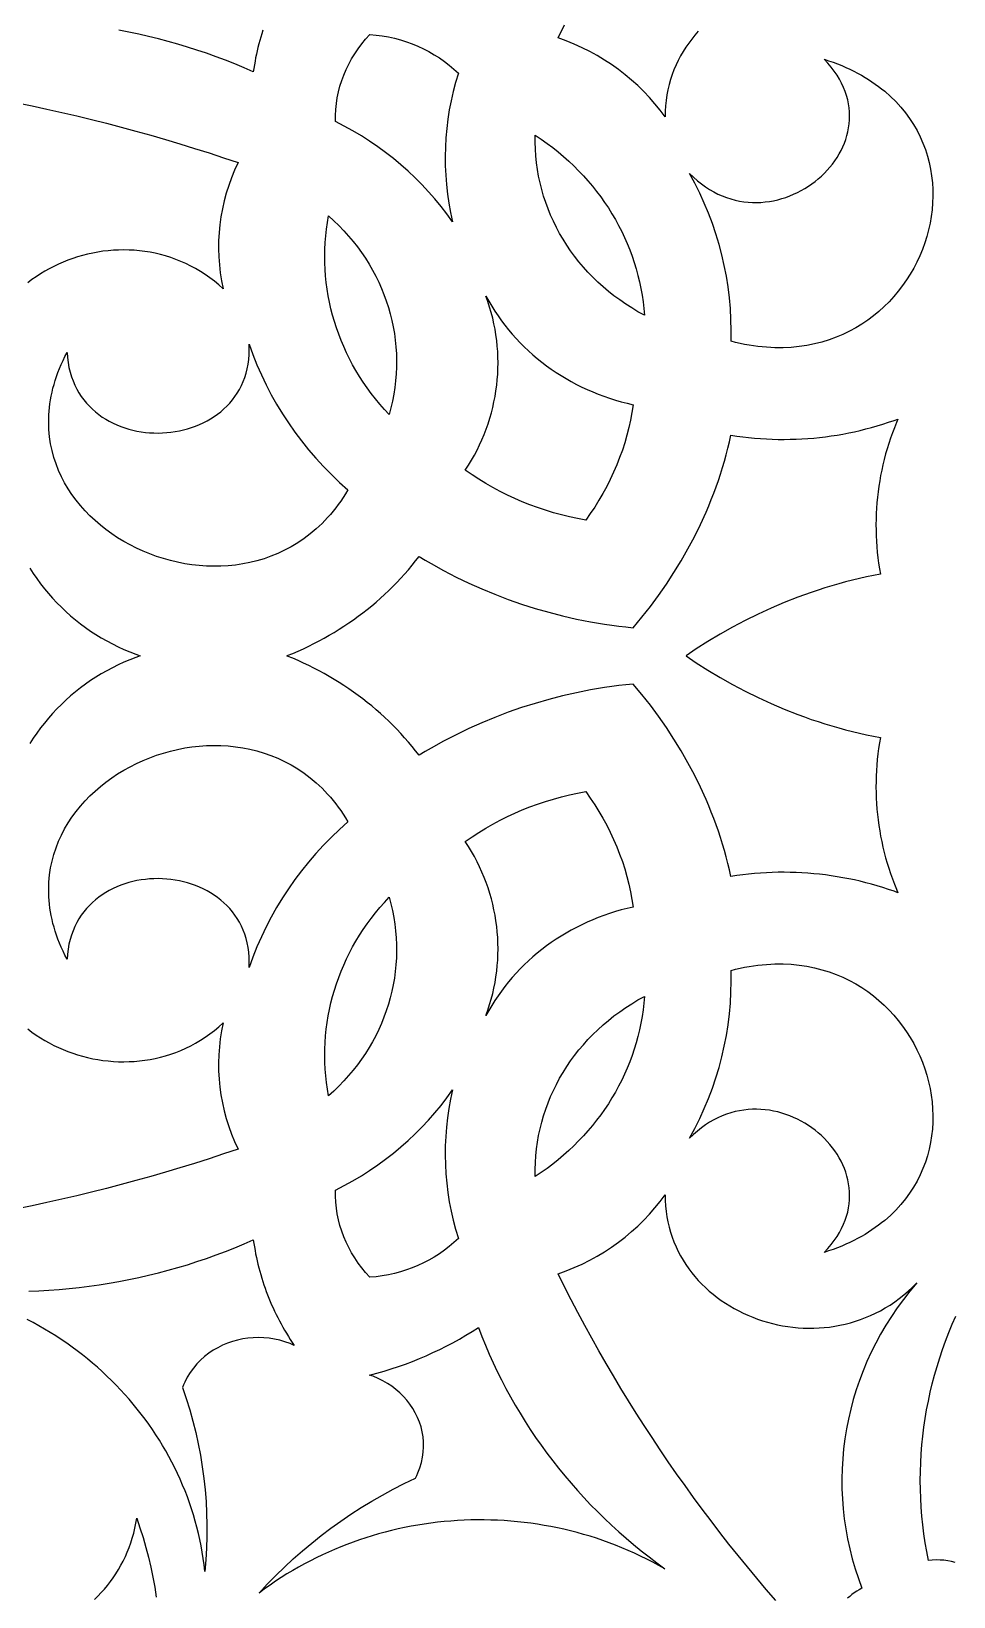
# Model space of a CAD drawing. Extents: x 2430 to 3430, y -1053 to 947.
# Drawn here: x 2974.3 to 3190, y -692.3 to -326.3 of the extents above; entities that cross this region are included whole.
import ezdxf

# ---------------------------------------------------------------- set-up
doc = ezdxf.new("R2010")
doc.units = 0
doc.layers.add('LAYER_1', color=18, linetype='CONTINUOUS')

msp = doc.modelspace()

# ---------------------------------------------------------------- linework, layer by layer
at = {"layer": 'LAYER_1'}
for points in [[(3130.31, -326.3), (3129.53, -327.18), (3128.78, -328.1), (3128.07, -329.04), (3127.39, -330.01), (3126.75, -331.01), (3126.16, -332.04), (3125.6, -333.09), (3125.09, -334.17), (3124.61, -335.28), (3124.19, -336.41), (3123.81, -337.57), (3123.47, -338.75), (3123.19, -339.96), (3122.95, -341.19), (3122.77, -342.44), (3122.63, -343.72), (3122.55, -345.01), (3122.53, -346.33), (3121.37, -344.77), (3120.15, -343.25), (3118.87, -341.79), (3117.53, -340.37), (3116.14, -339.01), (3114.69, -337.7), (3113.18, -336.44), (3111.62, -335.24), (3110.02, -334.1), (3108.36, -333.02), (3106.66, -331.99), (3104.92, -331.03), (3103.13, -330.13), (3101.3, -329.3), (3099.44, -328.53), (3097.53, -327.83), (3099.05, -324.79)], [(3028.46, -326.06), (3028.21, -326.86), (3027.98, -327.65), (3027.75, -328.45), (3027.53, -329.26), (3027.33, -330.06), (3027.14, -330.87), (3026.96, -331.68), (3026.79, -332.5), (3026.64, -333.32), (3026.49, -334.14), (3026.36, -334.96), (3026.24, -335.79), (3024.08, -334.84), (3021.91, -333.94), (3019.72, -333.07), (3017.52, -332.24), (3015.3, -331.45), (3013.07, -330.69), (3010.83, -329.98), (3008.58, -329.3), (3006.31, -328.66), (3004.04, -328.06), (3001.75, -327.49), (2999.45, -326.97), (2997.15, -326.49), (2994.83, -326.04)], [(2970.99, -343.01), (2974.49, -343.74), (2977.99, -344.49), (2981.47, -345.27), (2984.96, -346.09), (2988.43, -346.93), (2991.89, -347.81), (2995.35, -348.71), (2998.8, -349.64), (3002.24, -350.61), (3005.67, -351.6), (3009.09, -352.62), (3012.5, -353.67), (3015.9, -354.75), (3019.29, -355.87), (3022.67, -357.01), (3021.87, -358.75), (3021.14, -360.53), (3020.49, -362.32), (3019.92, -364.13), (3019.43, -365.95), (3019.01, -367.8), (3018.67, -369.65), (3018.42, -371.51), (3018.24, -373.38), (3018.14, -375.26), (3018.11, -377.14), (3018.17, -379.02), (3018.31, -380.9), (3018.53, -382.78), (3018.83, -384.65), (3019.21, -386.51), (3018.18, -385.6), (3017.14, -384.73), (3016.07, -383.92), (3014.98, -383.16), (3013.88, -382.45), (3012.75, -381.79), (3011.62, -381.18), (3010.46, -380.61), (3009.3, -380.09), (3008.12, -379.62), (3006.93, -379.2), (3005.73, -378.83), (3004.53, -378.5), (3003.31, -378.21), (3002.1, -377.97), (3000.87, -377.77), (2999.65, -377.62), (2998.42, -377.51), (2997.19, -377.45), (2995.96, -377.42), (2994.74, -377.44), (2993.52, -377.5), (2992.3, -377.6), (2991.09, -377.74), (2989.88, -377.92), (2988.69, -378.14), (2987.5, -378.4), (2986.33, -378.7), (2985.16, -379.04), (2984.01, -379.41), (2982.88, -379.82), (2981.76, -380.26), (2980.66, -380.74), (2979.58, -381.26), (2978.51, -381.81), (2977.47, -382.4), (2976.45, -383.02), (2975.45, -383.67), (2974.48, -384.36), (2973.54, -385.08)], [(2974.01, -451.8), (2974.8, -453.05), (2975.64, -454.27), (2976.51, -455.46), (2977.41, -456.62), (2978.35, -457.75), (2979.32, -458.85), (2980.32, -459.93), (2981.36, -460.97), (2982.43, -461.98), (2983.52, -462.96), (2984.65, -463.9), (2985.81, -464.81), (2986.99, -465.69), (2988.2, -466.53), (2989.43, -467.34), (2990.7, -468.11), (2991.98, -468.85), (2993.29, -469.55), (2994.62, -470.2), (2995.98, -470.83), (2997.35, -471.41), (2998.75, -471.95), (2999.8, -472.33), (2998.75, -472.7), (2997.35, -473.24), (2995.98, -473.82), (2994.62, -474.45), (2993.29, -475.11), (2991.98, -475.8), (2990.7, -476.54), (2989.43, -477.31), (2988.2, -478.12), (2986.99, -478.96), (2985.81, -479.84), (2984.65, -480.75), (2983.52, -481.69), (2982.43, -482.67), (2981.36, -483.68), (2980.32, -484.72), (2979.32, -485.8), (2978.35, -486.9), (2977.41, -488.03), (2976.51, -489.19), (2975.64, -490.38), (2974.8, -491.6), (2974.01, -492.85)], [(2973.54, -559.57), (2974.48, -560.29), (2975.45, -560.98), (2976.45, -561.63), (2977.47, -562.25), (2978.51, -562.84), (2979.58, -563.39), (2980.66, -563.91), (2981.76, -564.39), (2982.88, -564.83), (2984.01, -565.24), (2985.16, -565.62), (2986.33, -565.95), (2987.5, -566.25), (2988.69, -566.51), (2989.88, -566.73), (2991.09, -566.91), (2992.3, -567.05), (2993.52, -567.15), (2994.74, -567.21), (2995.96, -567.23), (2997.19, -567.2), (2998.42, -567.14), (2999.65, -567.03), (3000.87, -566.88), (3002.1, -566.68), (3003.31, -566.44), (3004.53, -566.16), (3005.73, -565.83), (3006.93, -565.45), (3008.12, -565.03), (3009.3, -564.56), (3010.46, -564.04), (3011.62, -563.47), (3012.75, -562.86), (3013.88, -562.2), (3014.98, -561.49), (3016.07, -560.73), (3017.14, -559.92), (3018.18, -559.05), (3019.21, -558.14), (3018.83, -560), (3018.53, -561.88), (3018.31, -563.75), (3018.17, -565.63), (3018.11, -567.51), (3018.14, -569.39), (3018.24, -571.27), (3018.42, -573.14), (3018.67, -575), (3019.01, -576.86), (3019.43, -578.7), (3019.92, -580.52), (3020.49, -582.33), (3021.14, -584.13), (3021.87, -585.9), (3022.67, -587.64), (3019.29, -588.79), (3015.9, -589.9), (3012.5, -590.98), (3009.09, -592.03), (3005.67, -593.05), (3002.24, -594.05), (2998.8, -595.01), (2995.35, -595.94), (2991.89, -596.85), (2988.43, -597.72), (2984.96, -598.56), (2981.47, -599.38), (2977.99, -600.16), (2974.49, -600.91), (2970.99, -601.64)], [(3148.43, -693.22), (3146.19, -690.61), (3143.97, -687.99), (3141.78, -685.34), (3139.61, -682.68), (3137.48, -680), (3135.37, -677.3), (3133.29, -674.59), (3131.23, -671.85), (3129.2, -669.1), (3127.2, -666.33), (3125.23, -663.55), (3123.29, -660.75), (3121.37, -657.93), (3119.48, -655.09), (3117.62, -652.24), (3115.79, -649.37), (3113.98, -646.49), (3112.21, -643.59), (3110.46, -640.68), (3108.74, -637.75), (3107.05, -634.8), (3105.39, -631.84), (3103.76, -628.87), (3102.16, -625.88), (3100.59, -622.88), (3099.05, -619.86), (3097.53, -616.83), (3099.44, -616.12), (3101.3, -615.35), (3103.13, -614.52), (3104.92, -613.62), (3106.66, -612.66), (3108.36, -611.64), (3110.02, -610.55), (3111.62, -609.41), (3113.18, -608.21), (3114.69, -606.95), (3116.14, -605.64), (3117.53, -604.28), (3118.87, -602.86), (3120.15, -601.4), (3121.37, -599.88), (3122.53, -598.32), (3122.55, -599.64), (3122.63, -600.93), (3122.77, -602.21), (3122.95, -603.46), (3123.19, -604.69), (3123.47, -605.9), (3123.81, -607.08), (3124.19, -608.24), (3124.61, -609.37), (3125.09, -610.48), (3125.6, -611.56), (3126.16, -612.61), (3126.75, -613.64), (3127.39, -614.64), (3128.07, -615.61), (3128.78, -616.56), (3129.53, -617.47), (3130.31, -618.36), (3131.13, -619.21), (3131.97, -620.04), (3132.85, -620.83), (3133.76, -621.59), (3134.69, -622.33), (3135.66, -623.02), (3136.64, -623.69), (3137.66, -624.32), (3138.69, -624.92), (3139.75, -625.49), (3140.82, -626.02), (3141.92, -626.51), (3143.03, -626.97), (3144.16, -627.4), (3145.31, -627.78), (3146.46, -628.13), (3147.64, -628.44), (3148.82, -628.72), (3150.01, -628.95), (3151.21, -629.15), (3152.42, -629.3), (3153.64, -629.42), (3154.86, -629.5), (3156.08, -629.53), (3157.31, -629.52), (3158.54, -629.47), (3159.77, -629.38), (3160.99, -629.25), (3162.22, -629.07), (3163.44, -628.85), (3164.65, -628.58), (3165.86, -628.27), (3167.06, -627.91), (3168.25, -627.51), (3169.43, -627.06), (3170.6, -626.57), (3171.76, -626.02), (3172.9, -625.43), (3174.03, -624.79), (3175.14, -624.11), (3176.23, -623.37), (3177.3, -622.58), (3178.36, -621.74), (3179.39, -620.86), (3180.39, -619.92), (3181.38, -618.92), (3179.79, -620.83), (3178.27, -622.78), (3176.83, -624.76), (3175.46, -626.78), (3174.17, -628.83), (3172.95, -630.91), (3171.81, -633.02), (3170.74, -635.16), (3169.75, -637.33), (3168.84, -639.52), (3168, -641.73), (3167.24, -643.97), (3166.55, -646.22), (3165.94, -648.49), (3165.41, -650.78), (3164.96, -653.08), (3164.59, -655.39), (3164.29, -657.71), (3164.07, -660.04), (3163.94, -662.38), (3163.88, -664.73), (3163.9, -667.07), (3164, -669.42), (3164.18, -671.77), (3164.45, -674.11), (3164.79, -676.46), (3165.22, -678.79), (3165.73, -681.12), (3166.32, -683.44), (3166.99, -685.75), (3167.74, -688.04), (3168.58, -690.32), (3167.96, -690.66), (3167.36, -691.02), (3166.78, -691.4), (3166.24, -691.8), (3165.72, -692.23), (3165.22, -692.67)], [(2973.72, -620.87), (2976.09, -620.77), (2978.45, -620.64), (2980.81, -620.47), (2983.16, -620.26), (2985.51, -620.01), (2987.85, -619.72), (2990.18, -619.39), (2992.51, -619.02), (2994.83, -618.61), (2997.15, -618.16), (2999.45, -617.68), (3001.75, -617.16), (3004.04, -616.59), (3006.31, -615.99), (3008.58, -615.35), (3010.83, -614.68), (3013.07, -613.96), (3015.3, -613.21), (3017.52, -612.41), (3019.72, -611.58), (3021.91, -610.71), (3024.08, -609.81), (3026.24, -608.86), (3026.36, -609.69), (3026.49, -610.51), (3026.64, -611.33), (3026.79, -612.15), (3026.96, -612.97), (3027.14, -613.78), (3027.33, -614.59), (3027.53, -615.39), (3027.75, -616.2), (3027.98, -617), (3028.21, -617.79), (3028.46, -618.59), (3028.73, -619.38), (3029, -620.16), (3029.28, -620.94), (3029.58, -621.72), (3029.89, -622.5), (3030.2, -623.27), (3030.53, -624.03), (3030.87, -624.79), (3031.23, -625.55), (3031.59, -626.3), (3031.96, -627.05), (3032.35, -627.79), (3032.75, -628.53), (3033.15, -629.26), (3033.57, -629.99), (3034, -630.71), (3034.44, -631.43), (3034.89, -632.14), (3035.35, -632.85), (3035.82, -633.55), (3034.83, -633.11), (3033.65, -632.69), (3032.44, -632.34), (3031.22, -632.07), (3029.98, -631.88), (3028.74, -631.76), (3027.49, -631.72), (3026.24, -631.76), (3025, -631.87), (3023.77, -632.05), (3022.55, -632.31), (3021.36, -632.64), (3020.18, -633.05), (3019.04, -633.53), (3017.93, -634.08), (3016.86, -634.7), (3015.83, -635.39), (3014.85, -636.15), (3013.92, -636.98), (3013.05, -637.88), (3012.23, -638.84), (3011.49, -639.88), (3010.81, -640.98), (3010.21, -642.15), (3009.94, -642.76), (3009.69, -643.38), (3010.57, -645.99), (3011.38, -648.62), (3012.11, -651.25), (3012.77, -653.91), (3013.36, -656.58), (3013.87, -659.25), (3014.31, -661.94), (3014.68, -664.64), (3014.97, -667.35), (3015.18, -670.06), (3015.33, -672.77), (3015.39, -675.49), (3015.38, -678.22), (3015.3, -680.94), (3015.14, -683.66), (3014.91, -686.38), (3014.74, -684.88), (3014.53, -683.39), (3014.3, -681.9), (3014.03, -680.42), (3013.73, -678.95), (3013.4, -677.49), (3013.04, -676.05), (3012.66, -674.61), (3012.24, -673.18), (3011.79, -671.76), (3011.32, -670.35), (3010.82, -668.96), (3010.28, -667.57), (3009.72, -666.2), (3009.14, -664.84), (3008.52, -663.49), (3007.88, -662.16), (3007.21, -660.84), (3006.51, -659.53), (3005.79, -658.23), (3005.04, -656.95), (3004.27, -655.69), (3003.47, -654.44), (3002.65, -653.2), (3001.8, -651.98), (3000.93, -650.78), (3000.03, -649.59), (2999.11, -648.42), (2998.16, -647.27), (2997.19, -646.13), (2996.2, -645.01), (2995.19, -643.91), (2994.15, -642.82), (2993.09, -641.76), (2992.01, -640.71), (2990.91, -639.68), (2989.78, -638.67), (2988.64, -637.68), (2987.47, -636.71), (2986.29, -635.76), (2985.08, -634.84), (2983.85, -633.93), (2982.6, -633.04), (2981.34, -632.18), (2980.05, -631.33), (2978.75, -630.51), (2977.43, -629.72), (2976.09, -628.94), (2974.73, -628.19), (2973.35, -627.46)], [(3190.41, -684.29), (3189.53, -684.08), (3188.64, -683.91), (3187.75, -683.8), (3186.84, -683.73), (3185.94, -683.71), (3185.03, -683.74), (3184.13, -683.82), (3183.73, -681.75), (3183.37, -679.68), (3183.07, -677.61), (3182.81, -675.53), (3182.59, -673.45), (3182.43, -671.37), (3182.31, -669.29), (3182.24, -667.21), (3182.21, -665.13), (3182.24, -663.05), (3182.31, -660.97), (3182.42, -658.9), (3182.59, -656.83), (3182.8, -654.76), (3183.05, -652.7), (3183.36, -650.65), (3183.7, -648.6), (3184.1, -646.56), (3184.54, -644.52), (3185.03, -642.5), (3185.56, -640.48), (3186.14, -638.48), (3186.76, -636.48), (3187.43, -634.49), (3188.14, -632.52), (3188.9, -630.56), (3189.71, -628.61), (3190.56, -626.68)], [(2989.12, -692.96), (2989.92, -692.17), (2990.69, -691.36), (2991.43, -690.52), (2992.15, -689.66), (2992.84, -688.77), (2993.5, -687.86), (2994.13, -686.92), (2994.73, -685.96), (2995.29, -684.97), (2995.82, -683.96), (2996.32, -682.93), (2996.78, -681.88), (2997.21, -680.81), (2997.6, -679.71), (2997.95, -678.59), (2998.27, -677.45), (2998.54, -676.29), (2998.78, -675.12), (2998.97, -673.92), (2999.74, -676.19), (3000.45, -678.47), (3001.11, -680.77), (3001.71, -683.08), (3002.26, -685.4), (3002.75, -687.73), (3003.18, -690.07), (3003.56, -692.42)]]:
    msp.add_lwpolyline(points, dxfattribs=at)
for points in [[(3054.94, -327.17), (3056.4, -327.37), (3057.84, -327.62), (3059.26, -327.94), (3060.67, -328.31), (3062.05, -328.74), (3063.41, -329.24), (3064.74, -329.79), (3066.05, -330.39), (3067.32, -331.05), (3068.56, -331.77), (3069.77, -332.53), (3070.93, -333.35), (3072.06, -334.23), (3073.15, -335.15), (3074.2, -336.12), (3073.56, -338.24), (3072.99, -340.37), (3072.5, -342.52), (3072.08, -344.68), (3071.74, -346.85), (3071.47, -349.03), (3071.27, -351.21), (3071.15, -353.4), (3071.1, -355.59), (3071.13, -357.78), (3071.23, -359.97), (3071.41, -362.15), (3071.65, -364.34), (3071.98, -366.51), (3072.37, -368.68), (3072.84, -370.83), (3071.53, -369.01), (3070.15, -367.23), (3068.72, -365.49), (3067.23, -363.8), (3065.69, -362.15), (3064.09, -360.55), (3062.44, -359), (3060.74, -357.49), (3058.99, -356.04), (3057.19, -354.64), (3055.34, -353.29), (3053.44, -352), (3051.51, -350.76), (3049.52, -349.58), (3047.5, -348.45), (3045.43, -347.38), (3045.44, -345.98), (3045.52, -344.59), (3045.67, -343.21), (3045.88, -341.84), (3046.16, -340.48), (3046.51, -339.14), (3046.93, -337.82), (3047.4, -336.52), (3047.95, -335.23), (3048.55, -333.98), (3049.22, -332.74), (3049.95, -331.54), (3050.74, -330.36), (3051.59, -329.22), (3052.5, -328.11), (3053.46, -327.04)], [(3160.79, -333.18), (3161.83, -333.55), (3162.85, -333.93), (3163.84, -334.33), (3164.81, -334.75), (3165.76, -335.18), (3166.68, -335.63), (3167.57, -336.09), (3168.44, -336.57), (3169.29, -337.07), (3170.12, -337.58), (3170.92, -338.1), (3171.7, -338.64), (3172.45, -339.19), (3173.18, -339.75), (3173.89, -340.33), (3175.24, -341.51), (3176.5, -342.75), (3177.66, -344.02), (3178.74, -345.34), (3179.73, -346.7), (3180.64, -348.09), (3181.45, -349.51), (3182.19, -350.96), (3182.84, -352.44), (3183.41, -353.94), (3183.89, -355.46), (3184.3, -357), (3184.62, -358.55), (3184.87, -360.11), (3185.04, -361.69), (3185.14, -363.27), (3185.15, -364.85), (3185.1, -366.44), (3184.97, -368.02), (3184.77, -369.59), (3184.49, -371.16), (3184.15, -372.72), (3183.74, -374.26), (3183.26, -375.79), (3182.71, -377.3), (3182.09, -378.78), (3181.42, -380.24), (3180.67, -381.67), (3179.87, -383.07), (3179, -384.44), (3178.07, -385.77), (3177.08, -387.06), (3176.03, -388.31), (3174.92, -389.52), (3173.76, -390.67), (3172.54, -391.78), (3171.26, -392.83), (3169.93, -393.82), (3168.55, -394.75), (3167.12, -395.63), (3165.63, -396.43), (3164.1, -397.17), (3162.52, -397.84), (3160.89, -398.44), (3159.21, -398.95), (3157.49, -399.39), (3155.72, -399.75), (3153.91, -400.02), (3152.05, -400.2), (3150.16, -400.29), (3149.19, -400.3), (3148.22, -400.29), (3147.24, -400.25), (3146.24, -400.19), (3145.24, -400.11), (3144.23, -399.99), (3143.21, -399.86), (3142.18, -399.69), (3141.14, -399.5), (3140.09, -399.29), (3139.03, -399.05), (3137.96, -398.78), (3138, -396.22), (3137.95, -393.67), (3137.81, -391.13), (3137.58, -388.59), (3137.27, -386.07), (3136.87, -383.56), (3136.39, -381.06), (3135.82, -378.58), (3135.16, -376.11), (3134.42, -373.67), (3133.6, -371.25), (3132.69, -368.85), (3131.7, -366.48), (3130.63, -364.14), (3129.48, -361.82), (3128.24, -359.54), (3129.15, -360.42), (3130.08, -361.23), (3131.02, -361.98), (3131.97, -362.66), (3132.93, -363.28), (3133.91, -363.84), (3134.9, -364.34), (3135.89, -364.78), (3136.89, -365.16), (3137.9, -365.49), (3138.9, -365.76), (3139.92, -365.98), (3140.93, -366.14), (3141.94, -366.25), (3142.95, -366.31), (3143.95, -366.32), (3144.95, -366.29), (3145.95, -366.2), (3146.93, -366.07), (3147.91, -365.9), (3148.87, -365.68), (3149.83, -365.42), (3150.77, -365.12), (3151.69, -364.78), (3152.6, -364.41), (3153.49, -363.99), (3154.36, -363.54), (3155.21, -363.06), (3156.04, -362.54), (3156.84, -361.99), (3157.62, -361.4), (3158.37, -360.79), (3159.09, -360.15), (3159.79, -359.49), (3160.45, -358.79), (3161.08, -358.07), (3161.68, -357.33), (3162.24, -356.57), (3162.76, -355.78), (3163.25, -354.98), (3163.69, -354.15), (3164.1, -353.31), (3164.46, -352.45), (3164.78, -351.58), (3165.06, -350.69), (3165.28, -349.79), (3165.46, -348.88), (3165.59, -347.96), (3165.67, -347.03), (3165.7, -346.09), (3165.67, -345.15), (3165.58, -344.2), (3165.44, -343.24), (3165.24, -342.29), (3164.98, -341.33), (3164.66, -340.37), (3164.28, -339.41), (3163.83, -338.46), (3163.32, -337.5), (3162.74, -336.55), (3162.09, -335.61), (3161.37, -334.68), (3160.58, -333.75), (3159.72, -332.83)], [(3093.58, -351.54), (3094.93, -352.5), (3096.25, -353.49), (3097.53, -354.51), (3098.78, -355.57), (3100, -356.65), (3101.18, -357.76), (3102.32, -358.9), (3103.43, -360.07), (3104.5, -361.26), (3105.53, -362.49), (3106.53, -363.73), (3107.48, -365), (3108.4, -366.29), (3109.28, -367.61), (3110.12, -368.95), (3110.92, -370.31), (3111.67, -371.69), (3112.39, -373.09), (3113.06, -374.5), (3113.69, -375.94), (3114.28, -377.39), (3114.83, -378.86), (3115.33, -380.35), (3115.78, -381.85), (3116.2, -383.36), (3116.56, -384.89), (3116.89, -386.42), (3117.16, -387.97), (3117.39, -389.54), (3117.57, -391.11), (3117.7, -392.69), (3116.2, -391.86), (3114.74, -390.99), (3113.32, -390.08), (3111.93, -389.12), (3110.59, -388.13), (3109.29, -387.1), (3108.03, -386.03), (3106.81, -384.93), (3105.63, -383.79), (3104.5, -382.61), (3103.42, -381.41), (3102.38, -380.17), (3101.38, -378.9), (3100.43, -377.6), (3099.53, -376.28), (3098.68, -374.92), (3097.88, -373.55), (3097.12, -372.15), (3096.42, -370.72), (3095.77, -369.27), (3095.17, -367.81), (3094.62, -366.32), (3094.13, -364.81), (3093.69, -363.29), (3093.3, -361.75), (3092.97, -360.19), (3092.7, -358.63), (3092.48, -357.04), (3092.32, -355.45), (3092.22, -353.85), (3092.17, -352.24), (3092.19, -350.62)], [(3045.08, -370.58), (3046.28, -371.74), (3047.43, -372.94), (3048.54, -374.17), (3049.59, -375.42), (3050.6, -376.71), (3051.55, -378.02), (3052.46, -379.36), (3053.31, -380.73), (3054.11, -382.11), (3054.86, -383.52), (3055.56, -384.95), (3056.21, -386.4), (3056.8, -387.87), (3057.34, -389.35), (3057.83, -390.85), (3058.26, -392.37), (3058.64, -393.89), (3058.96, -395.43), (3059.23, -396.98), (3059.44, -398.54), (3059.6, -400.1), (3059.7, -401.68), (3059.74, -403.25), (3059.73, -404.83), (3059.66, -406.42), (3059.53, -408), (3059.34, -409.59), (3059.09, -411.17), (3058.79, -412.75), (3058.42, -414.33), (3058, -415.9), (3056.89, -414.7), (3055.81, -413.47), (3054.78, -412.22), (3053.79, -410.95), (3052.84, -409.65), (3051.93, -408.33), (3051.07, -406.99), (3050.25, -405.64), (3049.46, -404.26), (3048.73, -402.87), (3048.03, -401.46), (3047.38, -400.03), (3046.77, -398.58), (3046.21, -397.13), (3045.68, -395.66), (3045.21, -394.17), (3044.78, -392.68), (3044.39, -391.17), (3044.05, -389.66), (3043.75, -388.13), (3043.5, -386.6), (3043.3, -385.06), (3043.14, -383.51), (3043.02, -381.96), (3042.96, -380.4), (3042.94, -378.84), (3042.97, -377.28), (3043.05, -375.71), (3043.17, -374.15), (3043.34, -372.58), (3043.56, -371.01), (3043.83, -369.45)], [(3081.3, -389.41), (3081.99, -390.58), (3082.71, -391.73), (3083.47, -392.86), (3084.25, -393.96), (3085.07, -395.04), (3085.92, -396.1), (3086.79, -397.13), (3087.7, -398.14), (3088.63, -399.13), (3089.59, -400.09), (3090.58, -401.02), (3091.6, -401.93), (3092.64, -402.81), (3093.7, -403.66), (3094.79, -404.49), (3095.91, -405.29), (3097.05, -406.06), (3098.21, -406.8), (3099.39, -407.51), (3100.59, -408.19), (3101.82, -408.85), (3103.06, -409.47), (3104.33, -410.06), (3105.61, -410.62), (3106.91, -411.14), (3108.23, -411.64), (3109.57, -412.1), (3110.92, -412.52), (3112.29, -412.91), (3113.67, -413.27), (3115.07, -413.6), (3114.8, -415.39), (3114.46, -417.19), (3114.07, -418.97), (3113.61, -420.74), (3113.1, -422.5), (3112.54, -424.25), (3111.91, -425.98), (3111.24, -427.7), (3110.5, -429.39), (3109.72, -431.07), (3108.89, -432.72), (3108, -434.35), (3107.06, -435.96), (3106.08, -437.53), (3105.05, -439.08), (3103.97, -440.6), (3102.06, -440.24), (3100.16, -439.83), (3098.28, -439.36), (3096.41, -438.85), (3094.57, -438.29), (3092.74, -437.67), (3090.93, -437.01), (3089.15, -436.3), (3087.39, -435.54), (3085.66, -434.73), (3083.95, -433.88), (3082.26, -432.97), (3080.61, -432.02), (3078.98, -431.03), (3077.39, -429.99), (3075.82, -428.9), (3076.56, -427.75), (3077.27, -426.58), (3077.93, -425.4), (3078.56, -424.2), (3079.15, -423), (3079.71, -421.78), (3080.22, -420.54), (3080.7, -419.3), (3081.14, -418.05), (3081.54, -416.79), (3081.91, -415.52), (3082.24, -414.24), (3082.52, -412.95), (3082.77, -411.66), (3082.99, -410.37), (3083.16, -409.07), (3083.3, -407.76), (3083.39, -406.45), (3083.45, -405.14), (3083.47, -403.83), (3083.45, -402.52), (3083.39, -401.2), (3083.29, -399.89), (3083.16, -398.58), (3082.98, -397.27), (3082.77, -395.96), (3082.51, -394.66), (3082.22, -393.36), (3081.88, -392.07), (3081.51, -390.78), (3081.1, -389.5), (3080.64, -388.22)], [(3026.13, -401.9), (3027.08, -404.29), (3028.12, -406.65), (3029.23, -408.97), (3030.43, -411.26), (3031.7, -413.51), (3033.04, -415.72), (3034.46, -417.88), (3035.96, -420.01), (3037.52, -422.09), (3039.16, -424.12), (3040.87, -426.11), (3042.65, -428.04), (3044.49, -429.92), (3046.4, -431.76), (3048.38, -433.53), (3047.84, -434.42), (3047.28, -435.29), (3046.7, -436.13), (3046.11, -436.95), (3045.51, -437.75), (3044.9, -438.52), (3044.27, -439.26), (3043.63, -439.98), (3042.98, -440.68), (3042.31, -441.35), (3041.64, -442), (3040.95, -442.63), (3039.55, -443.81), (3038.1, -444.91), (3036.62, -445.91), (3035.1, -446.82), (3033.55, -447.65), (3031.98, -448.39), (3030.37, -449.04), (3028.75, -449.61), (3027.1, -450.1), (3025.44, -450.51), (3023.76, -450.84), (3022.08, -451.09), (3020.38, -451.27), (3018.68, -451.37), (3016.98, -451.39), (3015.28, -451.34), (3013.58, -451.22), (3011.89, -451.04), (3010.2, -450.78), (3008.53, -450.45), (3006.87, -450.06), (3005.24, -449.6), (3003.62, -449.09), (3002.03, -448.5), (3000.46, -447.86), (2998.92, -447.16), (2997.42, -446.4), (2995.95, -445.58), (2994.51, -444.71), (2993.12, -443.79), (2991.78, -442.81), (2990.48, -441.78), (2989.23, -440.7), (2988.03, -439.57), (2986.89, -438.4), (2985.81, -437.18), (2984.79, -435.91), (2983.83, -434.6), (2982.94, -433.25), (2982.12, -431.86), (2981.38, -430.43), (2980.71, -428.96), (2980.11, -427.45), (2979.61, -425.91), (2979.18, -424.34), (2978.84, -422.73), (2978.6, -421.09), (2978.44, -419.42), (2978.39, -417.72), (2978.43, -416), (2978.49, -415.13), (2978.57, -414.25), (2978.68, -413.37), (2978.82, -412.47), (2978.99, -411.58), (2979.18, -410.68), (2979.4, -409.77), (2979.65, -408.86), (2979.92, -407.94), (2980.23, -407.02), (2980.56, -406.09), (2980.93, -405.16), (2981.32, -404.22), (2981.74, -403.28), (2982.2, -402.33), (2982.68, -401.39), (2982.78, -402.6), (2982.93, -403.77), (2983.14, -404.91), (2983.4, -406), (2983.72, -407.05), (2984.08, -408.06), (2984.5, -409.02), (2984.96, -409.95), (2985.47, -410.84), (2986.02, -411.69), (2986.61, -412.49), (2987.24, -413.26), (2987.9, -413.98), (2988.6, -414.67), (2989.34, -415.31), (2990.1, -415.91), (2990.9, -416.48), (2991.72, -417), (2992.57, -417.49), (2993.44, -417.93), (2994.33, -418.34), (2995.24, -418.7), (2996.17, -419.03), (2997.11, -419.32), (2998.07, -419.56), (2999.04, -419.77), (3000.02, -419.94), (3001.01, -420.07), (3002, -420.16), (3003, -420.21), (3004, -420.23), (3004.99, -420.2), (3005.99, -420.14), (3006.98, -420.04), (3007.97, -419.89), (3008.95, -419.71), (3009.92, -419.5), (3010.88, -419.24), (3011.82, -418.95), (3012.75, -418.62), (3013.66, -418.25), (3014.55, -417.84), (3015.42, -417.39), (3016.26, -416.91), (3017.08, -416.39), (3017.88, -415.83), (3018.64, -415.24), (3019.37, -414.6), (3020.07, -413.93), (3020.74, -413.23), (3021.36, -412.48), (3021.95, -411.7), (3022.5, -410.88), (3023, -410.03), (3023.46, -409.14), (3023.87, -408.21), (3024.24, -407.25), (3024.55, -406.24), (3024.81, -405.21), (3025.02, -404.13), (3025.17, -403.02), (3025.26, -401.88), (3025.29, -400.7), (3025.25, -399.48)], [(3176.63, -417.77), (3176.15, -418.98), (3175.69, -420.2), (3175.26, -421.42), (3174.85, -422.65), (3174.47, -423.89), (3174.12, -425.13), (3173.79, -426.38), (3173.48, -427.63), (3173.2, -428.89), (3172.95, -430.15), (3172.73, -431.42), (3172.52, -432.69), (3172.35, -433.96), (3172.2, -435.24), (3172.08, -436.51), (3171.98, -437.8), (3171.91, -439.08), (3171.87, -440.36), (3171.85, -441.65), (3171.86, -442.94), (3171.89, -444.23), (3171.95, -445.51), (3172.04, -446.8), (3172.16, -448.09), (3172.3, -449.38), (3172.46, -450.66), (3172.66, -451.95), (3172.88, -453.23), (3171.25, -453.54), (3169.62, -453.88), (3167.99, -454.24), (3166.36, -454.63), (3164.74, -455.05), (3163.13, -455.48), (3161.52, -455.95), (3159.91, -456.44), (3158.31, -456.95), (3156.72, -457.48), (3155.13, -458.04), (3153.55, -458.62), (3150.42, -459.85), (3147.33, -461.17), (3144.28, -462.56), (3141.27, -464.04), (3138.31, -465.6), (3135.41, -467.23), (3132.57, -468.94), (3129.8, -470.71), (3127.43, -472.33), (3129.8, -473.94), (3132.57, -475.71), (3135.41, -477.42), (3138.31, -479.05), (3141.27, -480.61), (3144.28, -482.09), (3147.33, -483.48), (3150.42, -484.8), (3153.55, -486.03), (3155.13, -486.61), (3156.72, -487.17), (3158.31, -487.7), (3159.91, -488.21), (3161.52, -488.7), (3163.13, -489.17), (3164.74, -489.61), (3166.36, -490.02), (3167.99, -490.41), (3169.62, -490.77), (3171.25, -491.11), (3172.88, -491.42), (3172.66, -492.7), (3172.46, -493.99), (3172.3, -495.27), (3172.16, -496.56), (3172.04, -497.85), (3171.95, -499.14), (3171.89, -500.42), (3171.86, -501.71), (3171.85, -503), (3171.87, -504.29), (3171.91, -505.57), (3171.98, -506.85), (3172.08, -508.14), (3172.2, -509.42), (3172.35, -510.69), (3172.52, -511.97), (3172.73, -513.23), (3172.95, -514.5), (3173.2, -515.76), (3173.48, -517.02), (3173.79, -518.27), (3174.12, -519.52), (3174.47, -520.76), (3174.85, -522), (3175.26, -523.23), (3175.69, -524.45), (3176.15, -525.67), (3176.63, -526.88), (3176.98, -527.7), (3176.1, -527.38), (3174.8, -526.93), (3173.49, -526.5), (3172.17, -526.1), (3170.84, -525.72), (3169.51, -525.37), (3168.18, -525.04), (3166.83, -524.73), (3165.48, -524.45), (3164.13, -524.19), (3162.77, -523.96), (3161.41, -523.75), (3160.04, -523.56), (3158.67, -523.4), (3157.29, -523.26), (3155.92, -523.15), (3154.54, -523.06), (3153.16, -522.99), (3151.77, -522.95), (3150.39, -522.93), (3149, -522.94), (3147.61, -522.97), (3146.23, -523.03), (3144.84, -523.11), (3143.45, -523.22), (3142.07, -523.35), (3140.68, -523.51), (3139.3, -523.69), (3137.92, -523.89), (3137.59, -522.38), (3137.22, -520.86), (3136.83, -519.35), (3136.41, -517.84), (3135.97, -516.33), (3135.49, -514.83), (3134.99, -513.34), (3134.47, -511.85), (3133.92, -510.36), (3133.34, -508.88), (3132.74, -507.41), (3132.11, -505.94), (3130.79, -503.03), (3129.38, -500.16), (3127.87, -497.32), (3126.28, -494.53), (3124.6, -491.79), (3122.84, -489.09), (3121.01, -486.45), (3119.1, -483.88), (3117.11, -481.36), (3115.06, -478.91), (3113.39, -479.08), (3111.72, -479.28), (3110.05, -479.5), (3108.39, -479.74), (3105.09, -480.3), (3101.8, -480.95), (3098.55, -481.68), (3095.32, -482.51), (3092.12, -483.43), (3088.95, -484.43), (3085.82, -485.53), (3082.72, -486.71), (3079.66, -487.97), (3076.64, -489.33), (3073.66, -490.76), (3070.73, -492.29), (3067.84, -493.89), (3066.42, -494.72), (3065.01, -495.58), (3064.19, -494.53), (3063.36, -493.49), (3062.5, -492.47), (3061.62, -491.46), (3060.73, -490.47), (3059.81, -489.5), (3058.88, -488.55), (3057.93, -487.61), (3056.96, -486.69), (3055.97, -485.79), (3054.96, -484.91), (3053.94, -484.05), (3052.9, -483.2), (3051.84, -482.38), (3050.77, -481.57), (3049.68, -480.78), (3048.58, -480.01), (3047.45, -479.26), (3046.32, -478.53), (3045.17, -477.82), (3044, -477.13), (3042.82, -476.46), (3041.63, -475.82), (3040.42, -475.19), (3039.2, -474.58), (3037.96, -474), (3036.71, -473.44), (3035.45, -472.89), (3034.18, -472.37), (3034.06, -472.33), (3034.18, -472.28), (3035.45, -471.76), (3036.71, -471.22), (3037.96, -470.65), (3039.2, -470.07), (3040.42, -469.46), (3041.63, -468.83), (3042.82, -468.19), (3044, -467.52), (3045.17, -466.83), (3046.32, -466.12), (3047.45, -465.39), (3048.58, -464.64), (3049.68, -463.87), (3050.77, -463.08), (3051.84, -462.28), (3052.9, -461.45), (3053.94, -460.6), (3054.96, -459.74), (3055.97, -458.86), (3056.96, -457.96), (3057.93, -457.04), (3058.88, -456.1), (3059.81, -455.15), (3060.73, -454.18), (3061.62, -453.19), (3062.5, -452.19), (3063.36, -451.16), (3064.19, -450.13), (3065.01, -449.07), (3066.42, -449.93), (3067.84, -450.76), (3070.73, -452.37), (3073.66, -453.89), (3076.64, -455.33), (3079.66, -456.68), (3082.72, -457.94), (3085.82, -459.13), (3088.95, -460.22), (3092.12, -461.22), (3095.32, -462.14), (3098.55, -462.97), (3101.8, -463.71), (3105.09, -464.35), (3108.39, -464.91), (3110.05, -465.15), (3111.72, -465.37), (3113.39, -465.57), (3115.06, -465.74), (3117.11, -463.29), (3119.1, -460.78), (3121.01, -458.2), (3122.84, -455.56), (3124.6, -452.86), (3126.28, -450.12), (3127.87, -447.33), (3129.38, -444.49), (3130.79, -441.62), (3132.11, -438.71), (3132.74, -437.24), (3133.34, -435.77), (3133.92, -434.29), (3134.47, -432.81), (3134.99, -431.31), (3135.49, -429.82), (3135.97, -428.32), (3136.41, -426.81), (3136.83, -425.3), (3137.22, -423.79), (3137.59, -422.28), (3137.92, -420.76), (3139.3, -420.96), (3140.68, -421.15), (3142.07, -421.3), (3143.45, -421.43), (3144.84, -421.54), (3146.23, -421.62), (3147.61, -421.68), (3149, -421.71), (3150.39, -421.72), (3151.77, -421.7), (3153.16, -421.66), (3154.54, -421.6), (3155.92, -421.51), (3157.29, -421.39), (3158.67, -421.25), (3160.04, -421.09), (3161.41, -420.9), (3162.77, -420.69), (3164.13, -420.46), (3165.48, -420.2), (3166.83, -419.92), (3168.18, -419.61), (3169.51, -419.28), (3170.84, -418.93), (3172.17, -418.55), (3173.49, -418.15), (3174.8, -417.72), (3176.1, -417.27), (3176.98, -416.95)], [(3018.68, -493.28), (3020.38, -493.38), (3022.08, -493.56), (3023.76, -493.81), (3025.44, -494.14), (3027.1, -494.55), (3028.75, -495.04), (3030.37, -495.61), (3031.98, -496.26), (3033.55, -497), (3035.1, -497.83), (3036.62, -498.74), (3038.1, -499.74), (3039.55, -500.84), (3040.95, -502.02), (3041.64, -502.65), (3042.31, -503.3), (3042.98, -503.97), (3043.63, -504.67), (3044.27, -505.39), (3044.9, -506.13), (3045.51, -506.9), (3046.11, -507.7), (3046.7, -508.52), (3047.28, -509.36), (3047.84, -510.23), (3048.38, -511.12), (3046.4, -512.9), (3044.49, -514.73), (3042.65, -516.61), (3040.87, -518.55), (3039.16, -520.53), (3037.52, -522.56), (3035.96, -524.64), (3034.46, -526.77), (3033.04, -528.93), (3031.7, -531.14), (3030.43, -533.39), (3029.23, -535.68), (3028.12, -538), (3027.08, -540.36), (3026.13, -542.75), (3025.25, -545.17), (3025.29, -543.95), (3025.26, -542.77), (3025.17, -541.63), (3025.02, -540.52), (3024.81, -539.44), (3024.55, -538.41), (3024.24, -537.41), (3023.87, -536.44), (3023.46, -535.51), (3023, -534.62), (3022.5, -533.77), (3021.95, -532.95), (3021.36, -532.17), (3020.74, -531.42), (3020.07, -530.72), (3019.37, -530.05), (3018.64, -529.41), (3017.88, -528.82), (3017.08, -528.26), (3016.26, -527.74), (3015.42, -527.26), (3014.55, -526.81), (3013.66, -526.4), (3012.75, -526.04), (3011.82, -525.7), (3010.88, -525.41), (3009.92, -525.15), (3008.95, -524.94), (3007.97, -524.76), (3006.98, -524.62), (3005.99, -524.51), (3004.99, -524.45), (3004, -524.42), (3003, -524.44), (3002, -524.49), (3001.01, -524.58), (3000.02, -524.71), (2999.04, -524.88), (2998.07, -525.09), (2997.11, -525.33), (2996.17, -525.62), (2995.24, -525.95), (2994.33, -526.31), (2993.44, -526.72), (2992.57, -527.16), (2991.72, -527.65), (2990.9, -528.17), (2990.1, -528.74), (2989.34, -529.34), (2988.6, -529.99), (2987.9, -530.67), (2987.24, -531.39), (2986.61, -532.16), (2986.02, -532.97), (2985.47, -533.81), (2984.96, -534.7), (2984.5, -535.63), (2984.08, -536.59), (2983.72, -537.6), (2983.4, -538.65), (2983.14, -539.74), (2982.93, -540.88), (2982.78, -542.05), (2982.68, -543.27), (2982.2, -542.32), (2981.74, -541.37), (2981.32, -540.43), (2980.93, -539.49), (2980.56, -538.56), (2980.23, -537.63), (2979.92, -536.71), (2979.65, -535.79), (2979.4, -534.88), (2979.18, -533.97), (2978.99, -533.07), (2978.82, -532.18), (2978.68, -531.29), (2978.57, -530.4), (2978.49, -529.52), (2978.43, -528.65), (2978.39, -526.93), (2978.44, -525.23), (2978.6, -523.56), (2978.84, -521.92), (2979.18, -520.31), (2979.61, -518.74), (2980.11, -517.2), (2980.71, -515.69), (2981.38, -514.22), (2982.12, -512.79), (2982.94, -511.4), (2983.83, -510.05), (2984.79, -508.74), (2985.81, -507.47), (2986.89, -506.25), (2988.03, -505.08), (2989.23, -503.95), (2990.48, -502.87), (2991.78, -501.84), (2993.12, -500.86), (2994.51, -499.94), (2995.95, -499.07), (2997.42, -498.25), (2998.92, -497.49), (3000.46, -496.79), (3002.03, -496.15), (3003.62, -495.57), (3005.24, -495.05), (3006.87, -494.59), (3008.53, -494.2), (3010.2, -493.87), (3011.89, -493.62), (3013.58, -493.43), (3015.28, -493.31), (3016.98, -493.26)], [(3105.05, -505.57), (3106.08, -507.12), (3107.06, -508.7), (3108, -510.3), (3108.89, -511.93), (3109.72, -513.58), (3110.5, -515.26), (3111.24, -516.95), (3111.91, -518.67), (3112.54, -520.4), (3113.1, -522.15), (3113.61, -523.91), (3114.07, -525.68), (3114.46, -527.47), (3114.8, -529.26), (3115.07, -531.06), (3113.67, -531.38), (3112.29, -531.74), (3110.92, -532.13), (3109.57, -532.56), (3108.23, -533.02), (3106.91, -533.51), (3105.61, -534.04), (3104.33, -534.59), (3103.06, -535.18), (3101.82, -535.8), (3100.59, -536.46), (3099.39, -537.14), (3098.21, -537.85), (3097.05, -538.59), (3095.91, -539.36), (3094.79, -540.16), (3093.7, -540.99), (3092.64, -541.84), (3091.6, -542.72), (3090.58, -543.63), (3089.59, -544.57), (3088.63, -545.52), (3087.7, -546.51), (3086.79, -547.52), (3085.92, -548.55), (3085.07, -549.61), (3084.25, -550.69), (3083.47, -551.79), (3082.71, -552.92), (3081.99, -554.07), (3081.3, -555.24), (3080.64, -556.43), (3081.1, -555.15), (3081.51, -553.87), (3081.88, -552.58), (3082.22, -551.29), (3082.51, -549.99), (3082.77, -548.69), (3082.98, -547.38), (3083.16, -546.07), (3083.29, -544.76), (3083.39, -543.45), (3083.45, -542.14), (3083.47, -540.82), (3083.45, -539.51), (3083.39, -538.2), (3083.3, -536.89), (3083.16, -535.59), (3082.99, -534.28), (3082.77, -532.99), (3082.52, -531.7), (3082.24, -530.41), (3081.91, -529.13), (3081.54, -527.86), (3081.14, -526.6), (3080.7, -525.35), (3080.22, -524.11), (3079.71, -522.88), (3079.15, -521.65), (3078.56, -520.45), (3077.93, -519.25), (3077.27, -518.07), (3076.56, -516.9), (3075.82, -515.75), (3077.39, -514.67), (3078.98, -513.62), (3080.61, -512.63), (3082.26, -511.68), (3083.95, -510.78), (3085.66, -509.92), (3087.39, -509.11), (3089.15, -508.35), (3090.93, -507.64), (3092.74, -506.98), (3094.57, -506.36), (3096.41, -505.8), (3098.28, -505.29), (3100.16, -504.82), (3102.06, -504.41), (3103.97, -504.05)], [(3058.42, -530.33), (3058.79, -531.9), (3059.09, -533.48), (3059.34, -535.07), (3059.53, -536.65), (3059.66, -538.23), (3059.73, -539.82), (3059.74, -541.4), (3059.7, -542.97), (3059.6, -544.55), (3059.44, -546.11), (3059.23, -547.67), (3058.96, -549.22), (3058.64, -550.76), (3058.26, -552.28), (3057.83, -553.8), (3057.34, -555.3), (3056.8, -556.78), (3056.21, -558.25), (3055.56, -559.7), (3054.86, -561.13), (3054.11, -562.54), (3053.31, -563.92), (3052.46, -565.29), (3051.55, -566.63), (3050.6, -567.94), (3049.59, -569.23), (3048.54, -570.48), (3047.43, -571.71), (3046.28, -572.91), (3045.08, -574.07), (3043.83, -575.2), (3043.56, -573.64), (3043.34, -572.07), (3043.17, -570.5), (3043.05, -568.94), (3042.97, -567.37), (3042.94, -565.81), (3042.96, -564.25), (3043.02, -562.69), (3043.14, -561.14), (3043.3, -559.59), (3043.5, -558.05), (3043.75, -556.52), (3044.05, -554.99), (3044.39, -553.48), (3044.78, -551.97), (3045.21, -550.48), (3045.68, -548.99), (3046.21, -547.52), (3046.77, -546.07), (3047.38, -544.62), (3048.03, -543.2), (3048.73, -541.78), (3049.46, -540.39), (3050.25, -539.01), (3051.07, -537.66), (3051.93, -536.32), (3052.84, -535), (3053.79, -533.71), (3054.78, -532.43), (3055.81, -531.18), (3056.89, -529.96), (3058, -528.75)], [(3150.16, -544.36), (3152.05, -544.45), (3153.91, -544.63), (3155.72, -544.9), (3157.49, -545.26), (3159.21, -545.7), (3160.89, -546.22), (3162.52, -546.81), (3164.1, -547.48), (3165.63, -548.22), (3167.12, -549.02), (3168.55, -549.9), (3169.93, -550.83), (3171.26, -551.83), (3172.54, -552.88), (3173.76, -553.98), (3174.92, -555.14), (3176.03, -556.34), (3177.08, -557.59), (3178.07, -558.88), (3179, -560.21), (3179.87, -561.58), (3180.67, -562.98), (3181.42, -564.41), (3182.09, -565.87), (3182.71, -567.35), (3183.26, -568.86), (3183.74, -570.39), (3184.15, -571.93), (3184.49, -573.49), (3184.77, -575.06), (3184.97, -576.63), (3185.1, -578.22), (3185.15, -579.8), (3185.14, -581.38), (3185.04, -582.96), (3184.87, -584.54), (3184.62, -586.1), (3184.3, -587.66), (3183.89, -589.19), (3183.41, -590.71), (3182.84, -592.21), (3182.19, -593.69), (3181.45, -595.14), (3180.64, -596.56), (3179.73, -597.95), (3178.74, -599.31), (3177.66, -600.63), (3176.5, -601.9), (3175.24, -603.14), (3173.89, -604.32), (3173.18, -604.9), (3172.45, -605.46), (3171.7, -606.01), (3170.92, -606.55), (3170.12, -607.07), (3169.29, -607.58), (3168.44, -608.08), (3167.57, -608.56), (3166.68, -609.02), (3165.76, -609.47), (3164.81, -609.9), (3163.84, -610.32), (3162.85, -610.72), (3161.83, -611.11), (3160.79, -611.47), (3159.72, -611.82), (3160.58, -610.9), (3161.37, -609.98), (3162.09, -609.04), (3162.74, -608.1), (3163.32, -607.15), (3163.83, -606.2), (3164.28, -605.24), (3164.66, -604.28), (3164.98, -603.32), (3165.24, -602.36), (3165.44, -601.41), (3165.58, -600.45), (3165.67, -599.5), (3165.7, -598.56), (3165.67, -597.62), (3165.59, -596.69), (3165.46, -595.77), (3165.28, -594.86), (3165.06, -593.96), (3164.78, -593.07), (3164.46, -592.2), (3164.1, -591.34), (3163.69, -590.5), (3163.25, -589.67), (3162.76, -588.87), (3162.24, -588.08), (3161.68, -587.32), (3161.08, -586.58), (3160.45, -585.86), (3159.79, -585.16), (3159.09, -584.5), (3158.37, -583.86), (3157.62, -583.25), (3156.84, -582.66), (3156.04, -582.11), (3155.21, -581.59), (3154.36, -581.11), (3153.49, -580.66), (3152.6, -580.24), (3151.69, -579.87), (3150.77, -579.53), (3149.83, -579.23), (3148.87, -578.97), (3147.91, -578.75), (3146.93, -578.58), (3145.95, -578.45), (3144.95, -578.37), (3143.95, -578.33), (3142.95, -578.34), (3141.94, -578.4), (3140.93, -578.51), (3139.92, -578.67), (3138.9, -578.89), (3137.9, -579.16), (3136.89, -579.49), (3135.89, -579.87), (3134.9, -580.31), (3133.91, -580.81), (3132.93, -581.37), (3131.97, -581.99), (3131.02, -582.67), (3130.08, -583.42), (3129.15, -584.23), (3128.24, -585.11), (3129.48, -582.83), (3130.63, -580.51), (3131.7, -578.17), (3132.69, -575.8), (3133.6, -573.4), (3134.42, -570.98), (3135.16, -568.54), (3135.82, -566.07), (3136.39, -563.59), (3136.87, -561.09), (3137.27, -558.58), (3137.58, -556.06), (3137.81, -553.52), (3137.95, -550.98), (3138, -548.43), (3137.96, -545.88), (3139.03, -545.61), (3140.09, -545.36), (3141.14, -545.15), (3142.18, -544.96), (3143.21, -544.79), (3144.23, -544.66), (3145.24, -544.54), (3146.24, -544.46), (3147.24, -544.4), (3148.22, -544.36), (3149.19, -544.35)], [(3117.57, -553.55), (3117.39, -555.12), (3117.16, -556.68), (3116.89, -558.23), (3116.56, -559.77), (3116.2, -561.29), (3115.78, -562.8), (3115.33, -564.3), (3114.83, -565.79), (3114.28, -567.26), (3113.69, -568.71), (3113.06, -570.15), (3112.39, -571.56), (3111.67, -572.96), (3110.92, -574.34), (3110.12, -575.7), (3109.28, -577.04), (3108.4, -578.36), (3107.48, -579.65), (3106.53, -580.92), (3105.53, -582.17), (3104.5, -583.39), (3103.43, -584.58), (3102.32, -585.75), (3101.18, -586.89), (3100, -588), (3098.78, -589.08), (3097.53, -590.14), (3096.25, -591.16), (3094.93, -592.15), (3093.58, -593.11), (3092.19, -594.03), (3092.17, -592.41), (3092.22, -590.8), (3092.32, -589.2), (3092.48, -587.61), (3092.7, -586.03), (3092.97, -584.46), (3093.3, -582.9), (3093.69, -581.36), (3094.13, -579.84), (3094.62, -578.33), (3095.17, -576.85), (3095.77, -575.38), (3096.42, -573.93), (3097.12, -572.51), (3097.88, -571.1), (3098.68, -569.73), (3099.53, -568.37), (3100.43, -567.05), (3101.38, -565.75), (3102.38, -564.48), (3103.42, -563.25), (3104.5, -562.04), (3105.63, -560.87), (3106.81, -559.73), (3108.03, -558.62), (3109.29, -557.55), (3110.59, -556.52), (3111.93, -555.53), (3113.32, -554.57), (3114.74, -553.66), (3116.2, -552.79), (3117.7, -551.97)], [(3072.37, -575.97), (3071.98, -578.14), (3071.65, -580.32), (3071.41, -582.5), (3071.23, -584.68), (3071.13, -586.87), (3071.1, -589.06), (3071.15, -591.25), (3071.27, -593.44), (3071.47, -595.63), (3071.74, -597.8), (3072.08, -599.97), (3072.5, -602.13), (3072.99, -604.28), (3073.56, -606.41), (3074.2, -608.53), (3073.15, -609.5), (3072.06, -610.43), (3070.93, -611.3), (3069.77, -612.12), (3068.56, -612.89), (3067.32, -613.6), (3066.05, -614.26), (3064.74, -614.87), (3063.41, -615.41), (3062.05, -615.91), (3060.67, -616.34), (3059.26, -616.72), (3057.84, -617.03), (3056.4, -617.28), (3054.94, -617.48), (3053.46, -617.61), (3052.5, -616.54), (3051.59, -615.43), (3050.74, -614.29), (3049.95, -613.11), (3049.22, -611.91), (3048.55, -610.68), (3047.95, -609.42), (3047.4, -608.14), (3046.93, -606.83), (3046.51, -605.51), (3046.16, -604.17), (3045.88, -602.81), (3045.67, -601.44), (3045.52, -600.06), (3045.44, -598.67), (3045.43, -597.27), (3047.5, -596.2), (3049.52, -595.08), (3051.51, -593.89), (3053.44, -592.65), (3055.34, -591.36), (3057.19, -590.01), (3058.99, -588.61), (3060.74, -587.16), (3062.44, -585.66), (3064.09, -584.1), (3065.69, -582.5), (3067.23, -580.86), (3068.72, -579.16), (3070.15, -577.42), (3071.53, -575.64), (3072.84, -573.82)], [(3079.67, -631.43), (3080.51, -633.51), (3081.39, -635.56), (3082.3, -637.6), (3083.26, -639.62), (3084.26, -641.62), (3085.29, -643.6), (3086.36, -645.56), (3087.47, -647.5), (3088.62, -649.43), (3089.8, -651.33), (3091.02, -653.21), (3092.27, -655.07), (3093.56, -656.91), (3094.89, -658.73), (3096.25, -660.52), (3097.65, -662.29), (3099.07, -664.04), (3100.54, -665.77), (3102.04, -667.46), (3103.57, -669.14), (3105.13, -670.79), (3106.72, -672.41), (3108.35, -674.01), (3110.01, -675.58), (3111.7, -677.12), (3113.43, -678.64), (3115.18, -680.13), (3116.97, -681.59), (3118.78, -683.02), (3120.62, -684.42), (3122.5, -685.79), (3121.09, -685), (3119.68, -684.24), (3118.25, -683.5), (3116.82, -682.8), (3115.37, -682.12), (3113.91, -681.47), (3112.45, -680.85), (3110.97, -680.26), (3109.48, -679.7), (3107.99, -679.16), (3106.49, -678.65), (3104.98, -678.18), (3103.47, -677.73), (3101.95, -677.3), (3100.42, -676.91), (3098.89, -676.55), (3097.35, -676.21), (3095.81, -675.9), (3094.26, -675.62), (3092.71, -675.37), (3091.16, -675.14), (3089.6, -674.94), (3088.04, -674.77), (3086.48, -674.63), (3084.92, -674.52), (3083.36, -674.44), (3081.79, -674.38), (3080.23, -674.35), (3078.66, -674.35), (3077.1, -674.37), (3075.54, -674.42), (3073.98, -674.51), (3072.42, -674.61), (3070.87, -674.75), (3069.31, -674.91), (3067.77, -675.1), (3066.22, -675.32), (3064.68, -675.57), (3063.14, -675.84), (3061.61, -676.14), (3060.09, -676.47), (3058.57, -676.82), (3057.06, -677.21), (3055.55, -677.61), (3054.05, -678.05), (3052.56, -678.51), (3051.08, -679), (3049.61, -679.52), (3048.15, -680.07), (3046.69, -680.64), (3045.25, -681.24), (3043.81, -681.86), (3042.39, -682.51), (3040.98, -683.19), (3039.58, -683.9), (3038.2, -684.63), (3036.82, -685.39), (3035.46, -686.17), (3034.12, -686.99), (3032.78, -687.82), (3031.47, -688.69), (3030.16, -689.58), (3028.88, -690.5), (3027.61, -691.44), (3029.52, -689.37), (3031.49, -687.35), (3033.51, -685.38), (3035.59, -683.45), (3037.72, -681.58), (3039.89, -679.76), (3042.12, -677.99), (3044.39, -676.28), (3046.71, -674.61), (3049.07, -673.01), (3051.48, -671.46), (3053.93, -669.97), (3056.43, -668.53), (3058.96, -667.15), (3061.54, -665.84), (3064.15, -664.58), (3064.45, -663.97), (3064.73, -663.37), (3065.2, -662.15), (3065.57, -660.93), (3065.83, -659.7), (3066, -658.49), (3066.07, -657.28), (3066.05, -656.08), (3065.94, -654.9), (3065.74, -653.73), (3065.46, -652.59), (3065.09, -651.47), (3064.65, -650.38), (3064.13, -649.32), (3063.54, -648.3), (3062.88, -647.32), (3062.16, -646.38), (3061.37, -645.48), (3060.52, -644.63), (3059.6, -643.84), (3058.64, -643.1), (3057.62, -642.42), (3056.55, -641.81), (3055.43, -641.26), (3054.27, -640.77), (3053.45, -640.5), (3055.15, -640.05), (3056.84, -639.56), (3058.51, -639.05), (3060.17, -638.5), (3061.82, -637.91), (3063.45, -637.29), (3065.07, -636.64), (3066.67, -635.96), (3068.26, -635.24), (3069.83, -634.5), (3071.38, -633.72), (3072.91, -632.91), (3074.43, -632.06), (3075.93, -631.19), (3077.41, -630.28), (3078.87, -629.35)]]:
    msp.add_lwpolyline(points, close=True, dxfattribs=at)

doc.saveas('drawing.dxf')
